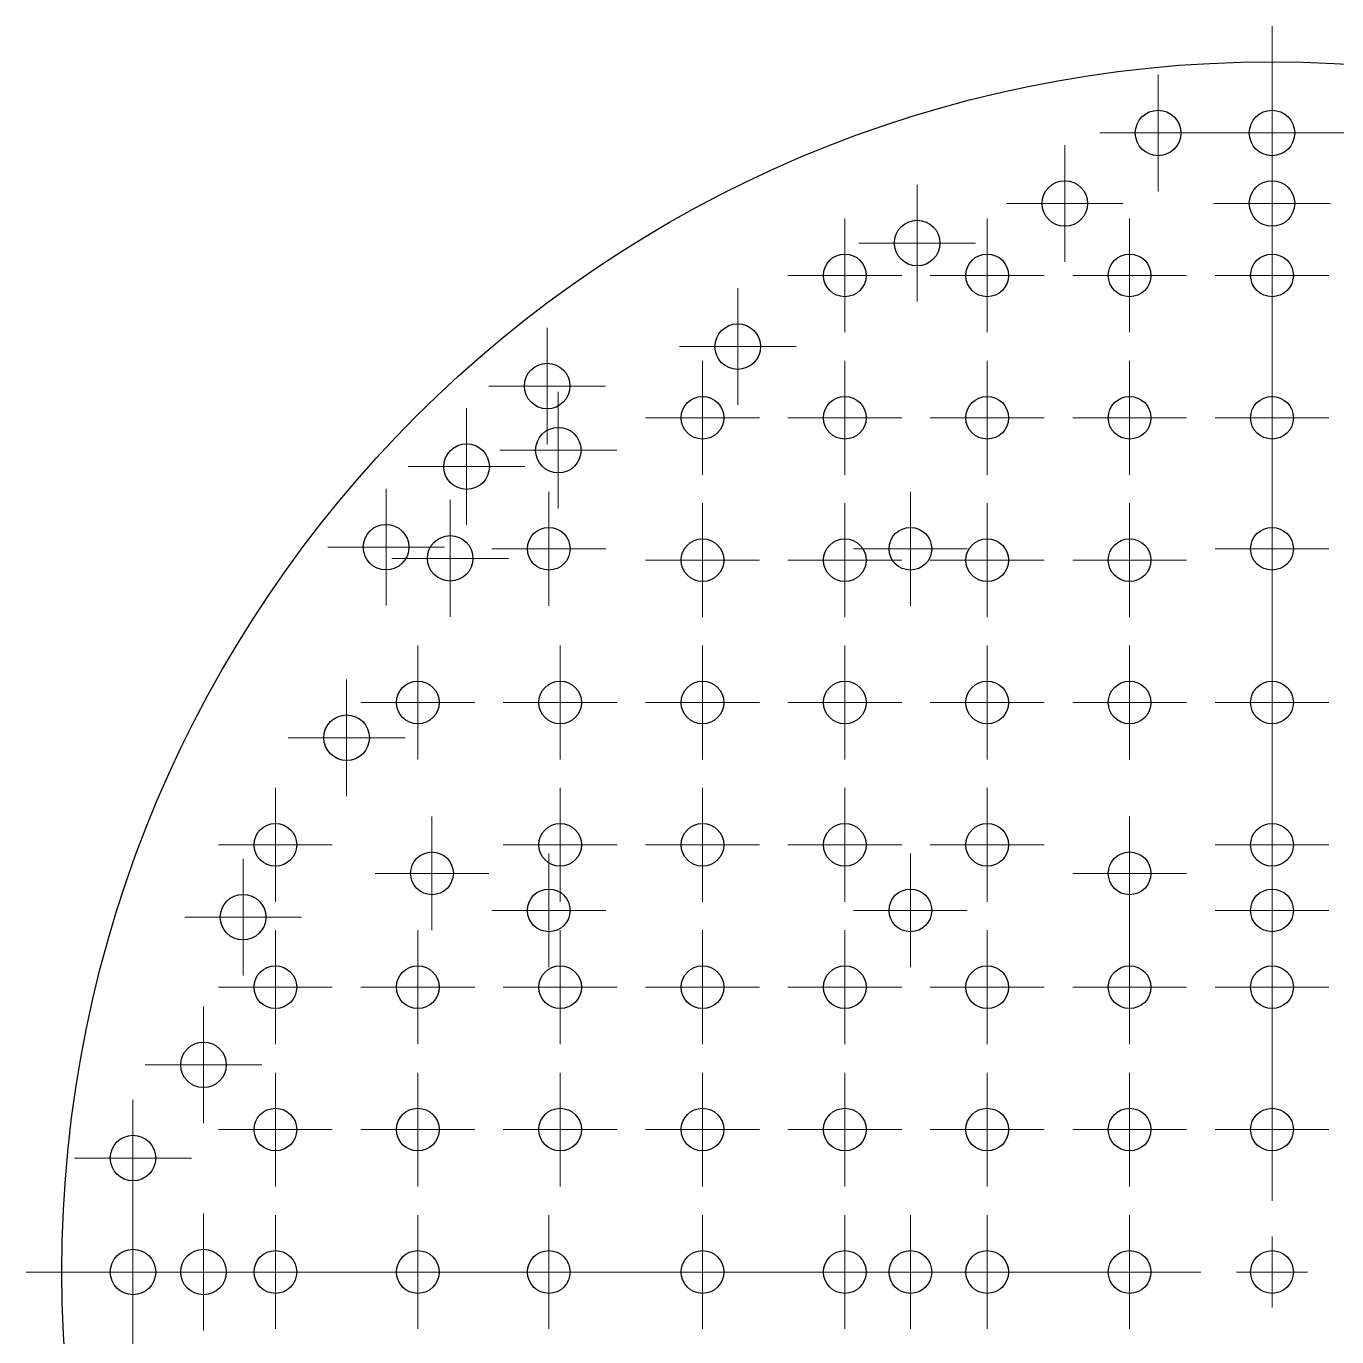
# Model space of a CAD drawing. Header units: millimetres. Extents: x 430 to 605, y 425 to 600.
# Drawn here: x 430.2 to 522.3, y 508.1 to 600.1 of the extents above; entities that cross this region are included whole.
import ezdxf

# ---------------------------------------------------------------- set-up
doc = ezdxf.new("R2010")
doc.units = ezdxf.units.MM

# ---------------------------------------------------------------- blocks, each defined once
blk = doc.blocks.new('SW_CENTERMARKSYMBOL_0')
at = {"color": 0, "linetype": 'Continuous', "lineweight": 18}
for p, q in [((0, 5), (0, 87.5)), ((0, 0), (0, 2.5)), ((-5, 0), (-87.5, 0)), ((0, 0), (-2.5, 0)), ((0, 0), (0, -2.5)), ((0, 0), (2.5, 0))]:
    blk.add_line(p, q, dxfattribs=at)
blk = doc.blocks.new('SW_CENTERMARKSYMBOL_1')
at = {"color": 0, "linetype": 'Continuous', "lineweight": 18}
for p, q in [((0, 2.5), (0, 4)), ((0, 0), (0, 2.5)), ((-2.5, 0), (-4, 0)), ((0, 0), (-2.5, 0)), ((0, 0), (0, -2.5)), ((0, 0), (2.5, 0)), ((2.5, 0), (4, 0)), ((0, -2.5), (0, -4))]:
    blk.add_line(p, q, dxfattribs=at)
blk = doc.blocks.new('SW_CENTERMARKSYMBOL_2')
at = {"color": 0, "linetype": 'Continuous', "lineweight": 18}
for p, q in [((0, 2.5), (0, 4)), ((0, 0), (0, 2.5)), ((-2.5, 0), (-4, 0)), ((0, 0), (-2.5, 0)), ((0, 0), (0, -2.5)), ((0, 0), (2.5, 0)), ((2.5, 0), (4, 0)), ((0, -2.5), (0, -4))]:
    blk.add_line(p, q, dxfattribs=at)
blk = doc.blocks.new('SW_CENTERMARKSYMBOL_7')
at = {"color": 0, "linetype": 'Continuous', "lineweight": 18}
for p, q in [((0, 2.5), (0, 4.1)), ((0, 0), (0, 2.5)), ((-2.5, 0), (-4.1, 0)), ((0, 0), (-2.5, 0)), ((0, 0), (0, -2.5)), ((0, 0), (2.5, 0)), ((2.5, 0), (4.1, 0)), ((0, -2.5), (0, -4.1))]:
    blk.add_line(p, q, dxfattribs=at)
blk = doc.blocks.new('SW_CENTERMARKSYMBOL_8')
at = {"color": 0, "linetype": 'Continuous', "lineweight": 18}
for p, q in [((0, 2.5), (0, 4.1)), ((0, 0), (0, 2.5)), ((-2.5, 0), (-4.1, 0)), ((0, 0), (-2.5, 0)), ((0, 0), (0, -2.5)), ((0, 0), (2.5, 0)), ((2.5, 0), (4.1, 0)), ((0, -2.5), (0, -4.1))]:
    blk.add_line(p, q, dxfattribs=at)
blk = doc.blocks.new('SW_CENTERMARKSYMBOL_9')
at = {"color": 0, "linetype": 'Continuous', "lineweight": 18}
for p, q in [((0, 2.5), (0, 4.1)), ((0, 0), (0, 2.5)), ((-2.5, 0), (-4.1, 0)), ((0, 0), (-2.5, 0)), ((0, 0), (0, -2.5)), ((0, 0), (2.5, 0)), ((2.5, 0), (4.1, 0)), ((0, -2.5), (0, -4.1))]:
    blk.add_line(p, q, dxfattribs=at)
blk = doc.blocks.new('SW_CENTERMARKSYMBOL_11')
at = {"color": 0, "linetype": 'Continuous', "lineweight": 18}
for p, q in [((0, 2.5), (0, 4.1)), ((0, 0), (0, 2.5)), ((-2.5, 0), (-4.1, 0)), ((0, 0), (-2.5, 0)), ((0, 0), (0, -2.5)), ((0, 0), (2.5, 0)), ((2.5, 0), (4.1, 0)), ((0, -2.5), (0, -4.1))]:
    blk.add_line(p, q, dxfattribs=at)
blk = doc.blocks.new('SW_CENTERMARKSYMBOL_15')
at = {"color": 0, "linetype": 'Continuous', "lineweight": 18}
for p, q in [((0, 2.5), (0, 4.1)), ((0, 0), (0, 2.5)), ((-2.5, 0), (-4.1, 0)), ((0, 0), (-2.5, 0)), ((0, 0), (0, -2.5)), ((0, 0), (2.5, 0)), ((2.5, 0), (4.1, 0)), ((0, -2.5), (0, -4.1))]:
    blk.add_line(p, q, dxfattribs=at)
blk = doc.blocks.new('SW_CENTERMARKSYMBOL_21')
at = {"color": 0, "linetype": 'Continuous', "lineweight": 18}
for p, q in [((0, 2.5), (0, 4.1)), ((0, 0), (0, 2.5)), ((-2.5, 0), (-4.1, 0)), ((0, 0), (-2.5, 0)), ((0, 0), (0, -2.5)), ((0, 0), (2.5, 0)), ((2.5, 0), (4.1, 0)), ((0, -2.5), (0, -4.1))]:
    blk.add_line(p, q, dxfattribs=at)
blk = doc.blocks.new('SW_CENTERMARKSYMBOL_25')
at = {"color": 0, "linetype": 'Continuous', "lineweight": 18}
for p, q in [((0, 2.5), (0, 4.1)), ((0, 0), (0, 2.5)), ((-2.5, 0), (-4.1, 0)), ((0, 0), (-2.5, 0)), ((0, 0), (0, -2.5)), ((0, 0), (2.5, 0)), ((2.5, 0), (4.1, 0)), ((0, -2.5), (0, -4.1))]:
    blk.add_line(p, q, dxfattribs=at)
blk = doc.blocks.new('SW_CENTERMARKSYMBOL_31')
at = {"color": 0, "linetype": 'Continuous', "lineweight": 18}
for p, q in [((0, 2.5), (0, 4.1)), ((0, 0), (0, 2.5)), ((-2.5, 0), (-4.1, 0)), ((0, 0), (-2.5, 0)), ((0, 0), (0, -2.5)), ((0, 0), (2.5, 0)), ((2.5, 0), (4.1, 0)), ((0, -2.5), (0, -4.1))]:
    blk.add_line(p, q, dxfattribs=at)
blk = doc.blocks.new('SW_CENTERMARKSYMBOL_36')
at = {"color": 0, "linetype": 'Continuous', "lineweight": 18}
for p, q in [((0, 2.5), (0, 4.1)), ((0, 0), (0, 2.5)), ((-2.5, 0), (-4.1, 0)), ((0, 0), (-2.5, 0)), ((0, 0), (0, -2.5)), ((0, 0), (2.5, 0)), ((2.5, 0), (4.1, 0)), ((0, -2.5), (0, -4.1))]:
    blk.add_line(p, q, dxfattribs=at)
blk = doc.blocks.new('SW_CENTERMARKSYMBOL_40')
at = {"color": 0, "linetype": 'Continuous', "lineweight": 18}
for p, q in [((0, 2.5), (0, 4.1)), ((0, 0), (0, 2.5)), ((-2.5, 0), (-4.1, 0)), ((0, 0), (-2.5, 0)), ((0, 0), (0, -2.5)), ((0, 0), (2.5, 0)), ((2.5, 0), (4.1, 0)), ((0, -2.5), (0, -4.1))]:
    blk.add_line(p, q, dxfattribs=at)
blk = doc.blocks.new('SW_CENTERMARKSYMBOL_42')
at = {"color": 0, "linetype": 'Continuous', "lineweight": 18}
for p, q in [((0, 2.5), (0, 4)), ((0, 0), (0, 2.5)), ((-2.5, 0), (-4, 0)), ((0, 0), (-2.5, 0)), ((0, 0), (0, -2.5)), ((0, 0), (2.5, 0)), ((2.5, 0), (4, 0)), ((0, -2.5), (0, -4))]:
    blk.add_line(p, q, dxfattribs=at)
blk = doc.blocks.new('SW_CENTERMARKSYMBOL_46')
at = {"color": 0, "linetype": 'Continuous', "lineweight": 18}
for p, q in [((0, 2.5), (0, 4)), ((0, 0), (0, 2.5)), ((-2.5, 0), (-4, 0)), ((0, 0), (-2.5, 0)), ((0, 0), (0, -2.5)), ((0, 0), (2.5, 0)), ((2.5, 0), (4, 0)), ((0, -2.5), (0, -4))]:
    blk.add_line(p, q, dxfattribs=at)
blk = doc.blocks.new('SW_CENTERMARKSYMBOL_55')
at = {"color": 0, "linetype": 'Continuous', "lineweight": 18}
for p, q in [((0, 2.5), (0, 4)), ((0, 0), (0, 2.5)), ((-2.5, 0), (-4, 0)), ((0, 0), (-2.5, 0)), ((0, 0), (0, -2.5)), ((0, 0), (2.5, 0)), ((2.5, 0), (4, 0)), ((0, -2.5), (0, -4))]:
    blk.add_line(p, q, dxfattribs=at)
blk = doc.blocks.new('SW_CENTERMARKSYMBOL_56')
at = {"color": 0, "linetype": 'Continuous', "lineweight": 18}
for p, q in [((0, 2.5), (0, 4)), ((0, 0), (0, 2.5)), ((-2.5, 0), (-4, 0)), ((0, 0), (-2.5, 0)), ((0, 0), (0, -2.5)), ((0, 0), (2.5, 0)), ((2.5, 0), (4, 0)), ((0, -2.5), (0, -4))]:
    blk.add_line(p, q, dxfattribs=at)
blk = doc.blocks.new('SW_CENTERMARKSYMBOL_57')
at = {"color": 0, "linetype": 'Continuous', "lineweight": 18}
for p, q in [((0, 2.5), (0, 4)), ((0, 0), (0, 2.5)), ((-2.5, 0), (-4, 0)), ((0, 0), (-2.5, 0)), ((0, 0), (0, -2.5)), ((0, 0), (2.5, 0)), ((2.5, 0), (4, 0)), ((0, -2.5), (0, -4))]:
    blk.add_line(p, q, dxfattribs=at)
blk = doc.blocks.new('SW_CENTERMARKSYMBOL_58')
at = {"color": 0, "linetype": 'Continuous', "lineweight": 18}
for p, q in [((0, 2.5), (0, 4)), ((0, 0), (0, 2.5)), ((-2.5, 0), (-4, 0)), ((0, 0), (-2.5, 0)), ((0, 0), (0, -2.5)), ((0, 0), (2.5, 0)), ((2.5, 0), (4, 0)), ((0, -2.5), (0, -4))]:
    blk.add_line(p, q, dxfattribs=at)
blk = doc.blocks.new('SW_CENTERMARKSYMBOL_59')
at = {"color": 0, "linetype": 'Continuous', "lineweight": 18}
for p, q in [((0, 2.5), (0, 4)), ((0, 0), (0, 2.5)), ((-2.5, 0), (-4, 0)), ((0, 0), (-2.5, 0)), ((0, 0), (0, -2.5)), ((0, 0), (2.5, 0)), ((2.5, 0), (4, 0)), ((0, -2.5), (0, -4))]:
    blk.add_line(p, q, dxfattribs=at)
blk = doc.blocks.new('SW_CENTERMARKSYMBOL_60')
at = {"color": 0, "linetype": 'Continuous', "lineweight": 18}
for p, q in [((0, 2.5), (0, 4)), ((0, 0), (0, 2.5)), ((-2.5, 0), (-4, 0)), ((0, 0), (-2.5, 0)), ((0, 0), (0, -2.5)), ((0, 0), (2.5, 0)), ((2.5, 0), (4, 0)), ((0, -2.5), (0, -4))]:
    blk.add_line(p, q, dxfattribs=at)
blk = doc.blocks.new('SW_CENTERMARKSYMBOL_68')
at = {"color": 0, "linetype": 'Continuous', "lineweight": 18}
for p, q in [((0, 2.5), (0, 4)), ((0, 0), (0, 2.5)), ((-2.5, 0), (-4, 0)), ((0, 0), (-2.5, 0)), ((0, 0), (0, -2.5)), ((0, 0), (2.5, 0)), ((2.5, 0), (4, 0)), ((0, -2.5), (0, -4))]:
    blk.add_line(p, q, dxfattribs=at)
blk = doc.blocks.new('SW_CENTERMARKSYMBOL_69')
at = {"color": 0, "linetype": 'Continuous', "lineweight": 18}
for p, q in [((0, 2.5), (0, 4)), ((0, 0), (0, 2.5)), ((-2.5, 0), (-4, 0)), ((0, 0), (-2.5, 0)), ((0, 0), (0, -2.5)), ((0, 0), (2.5, 0)), ((2.5, 0), (4, 0)), ((0, -2.5), (0, -4))]:
    blk.add_line(p, q, dxfattribs=at)
blk = doc.blocks.new('SW_CENTERMARKSYMBOL_70')
at = {"color": 0, "linetype": 'Continuous', "lineweight": 18}
for p, q in [((0, 2.5), (0, 4)), ((0, 0), (0, 2.5)), ((-2.5, 0), (-4, 0)), ((0, 0), (-2.5, 0)), ((0, 0), (0, -2.5)), ((0, 0), (2.5, 0)), ((2.5, 0), (4, 0)), ((0, -2.5), (0, -4))]:
    blk.add_line(p, q, dxfattribs=at)
blk = doc.blocks.new('SW_CENTERMARKSYMBOL_71')
at = {"color": 0, "linetype": 'Continuous', "lineweight": 18}
for p, q in [((0, 2.5), (0, 4)), ((0, 0), (0, 2.5)), ((-2.5, 0), (-4, 0)), ((0, 0), (-2.5, 0)), ((0, 0), (0, -2.5)), ((0, 0), (2.5, 0)), ((2.5, 0), (4, 0)), ((0, -2.5), (0, -4))]:
    blk.add_line(p, q, dxfattribs=at)
blk = doc.blocks.new('SW_CENTERMARKSYMBOL_72')
at = {"color": 0, "linetype": 'Continuous', "lineweight": 18}
for p, q in [((0, 2.5), (0, 4)), ((0, 0), (0, 2.5)), ((-2.5, 0), (-4, 0)), ((0, 0), (-2.5, 0)), ((0, 0), (0, -2.5)), ((0, 0), (2.5, 0)), ((2.5, 0), (4, 0)), ((0, -2.5), (0, -4))]:
    blk.add_line(p, q, dxfattribs=at)
blk = doc.blocks.new('SW_CENTERMARKSYMBOL_73')
at = {"color": 0, "linetype": 'Continuous', "lineweight": 18}
for p, q in [((0, 2.5), (0, 4)), ((0, 0), (0, 2.5)), ((-2.5, 0), (-4, 0)), ((0, 0), (-2.5, 0)), ((0, 0), (0, -2.5)), ((0, 0), (2.5, 0)), ((2.5, 0), (4, 0)), ((0, -2.5), (0, -4))]:
    blk.add_line(p, q, dxfattribs=at)
blk = doc.blocks.new('SW_CENTERMARKSYMBOL_74')
at = {"color": 0, "linetype": 'Continuous', "lineweight": 18}
for p, q in [((0, 2.5), (0, 4)), ((0, 0), (0, 2.5)), ((-2.5, 0), (-4, 0)), ((0, 0), (-2.5, 0)), ((0, 0), (0, -2.5)), ((0, 0), (2.5, 0)), ((2.5, 0), (4, 0)), ((0, -2.5), (0, -4))]:
    blk.add_line(p, q, dxfattribs=at)
blk = doc.blocks.new('SW_CENTERMARKSYMBOL_75')
at = {"color": 0, "linetype": 'Continuous', "lineweight": 18}
for p, q in [((0, 2.5), (0, 4)), ((0, 0), (0, 2.5)), ((-2.5, 0), (-4, 0)), ((0, 0), (-2.5, 0)), ((0, 0), (0, -2.5)), ((0, 0), (2.5, 0)), ((2.5, 0), (4, 0)), ((0, -2.5), (0, -4))]:
    blk.add_line(p, q, dxfattribs=at)
blk = doc.blocks.new('SW_CENTERMARKSYMBOL_76')
at = {"color": 0, "linetype": 'Continuous', "lineweight": 18}
for p, q in [((0, 2.5), (0, 4)), ((0, 0), (0, 2.5)), ((-2.5, 0), (-4, 0)), ((0, 0), (-2.5, 0)), ((0, 0), (0, -2.5)), ((0, 0), (2.5, 0)), ((2.5, 0), (4, 0)), ((0, -2.5), (0, -4))]:
    blk.add_line(p, q, dxfattribs=at)
blk = doc.blocks.new('SW_CENTERMARKSYMBOL_77')
at = {"color": 0, "linetype": 'Continuous', "lineweight": 18}
for p, q in [((0, 2.5), (0, 4)), ((0, 0), (0, 2.5)), ((-2.5, 0), (-4, 0)), ((0, 0), (-2.5, 0)), ((0, 0), (0, -2.5)), ((0, 0), (2.5, 0)), ((2.5, 0), (4, 0)), ((0, -2.5), (0, -4))]:
    blk.add_line(p, q, dxfattribs=at)
blk = doc.blocks.new('SW_CENTERMARKSYMBOL_78')
at = {"color": 0, "linetype": 'Continuous', "lineweight": 18}
for p, q in [((0, 2.5), (0, 4)), ((0, 0), (0, 2.5)), ((-2.5, 0), (-4, 0)), ((0, 0), (-2.5, 0)), ((0, 0), (0, -2.5)), ((0, 0), (2.5, 0)), ((2.5, 0), (4, 0)), ((0, -2.5), (0, -4))]:
    blk.add_line(p, q, dxfattribs=at)
blk = doc.blocks.new('SW_CENTERMARKSYMBOL_79')
at = {"color": 0, "linetype": 'Continuous', "lineweight": 18}
for p, q in [((0, 2.5), (0, 4)), ((0, 0), (0, 2.5)), ((-2.5, 0), (-4, 0)), ((0, 0), (-2.5, 0)), ((0, 0), (0, -2.5)), ((0, 0), (2.5, 0)), ((2.5, 0), (4, 0)), ((0, -2.5), (0, -4))]:
    blk.add_line(p, q, dxfattribs=at)
blk = doc.blocks.new('SW_CENTERMARKSYMBOL_80')
at = {"color": 0, "linetype": 'Continuous', "lineweight": 18}
for p, q in [((0, 2.5), (0, 4)), ((0, 0), (0, 2.5)), ((-2.5, 0), (-4, 0)), ((0, 0), (-2.5, 0)), ((0, 0), (0, -2.5)), ((0, 0), (2.5, 0)), ((2.5, 0), (4, 0)), ((0, -2.5), (0, -4))]:
    blk.add_line(p, q, dxfattribs=at)
blk = doc.blocks.new('SW_CENTERMARKSYMBOL_81')
at = {"color": 0, "linetype": 'Continuous', "lineweight": 18}
for p, q in [((0, 2.5), (0, 4)), ((0, 0), (0, 2.5)), ((-2.5, 0), (-4, 0)), ((0, 0), (-2.5, 0)), ((0, 0), (0, -2.5)), ((0, 0), (2.5, 0)), ((2.5, 0), (4, 0)), ((0, -2.5), (0, -4))]:
    blk.add_line(p, q, dxfattribs=at)
blk = doc.blocks.new('SW_CENTERMARKSYMBOL_82')
at = {"color": 0, "linetype": 'Continuous', "lineweight": 18}
for p, q in [((0, 2.5), (0, 4)), ((0, 0), (0, 2.5)), ((-2.5, 0), (-4, 0)), ((0, 0), (-2.5, 0)), ((0, 0), (0, -2.5)), ((0, 0), (2.5, 0)), ((2.5, 0), (4, 0)), ((0, -2.5), (0, -4))]:
    blk.add_line(p, q, dxfattribs=at)
blk = doc.blocks.new('SW_CENTERMARKSYMBOL_83')
at = {"color": 0, "linetype": 'Continuous', "lineweight": 18}
for p, q in [((0, 2.5), (0, 4)), ((0, 0), (0, 2.5)), ((-2.5, 0), (-4, 0)), ((0, 0), (-2.5, 0)), ((0, 0), (0, -2.5)), ((0, 0), (2.5, 0)), ((2.5, 0), (4, 0)), ((0, -2.5), (0, -4))]:
    blk.add_line(p, q, dxfattribs=at)
blk = doc.blocks.new('SW_CENTERMARKSYMBOL_84')
at = {"color": 0, "linetype": 'Continuous', "lineweight": 18}
for p, q in [((0, 2.5), (0, 4)), ((0, 0), (0, 2.5)), ((-2.5, 0), (-4, 0)), ((0, 0), (-2.5, 0)), ((0, 0), (0, -2.5)), ((0, 0), (2.5, 0)), ((2.5, 0), (4, 0)), ((0, -2.5), (0, -4))]:
    blk.add_line(p, q, dxfattribs=at)
blk = doc.blocks.new('SW_CENTERMARKSYMBOL_85')
at = {"color": 0, "linetype": 'Continuous', "lineweight": 18}
for p, q in [((0, 2.5), (0, 4)), ((0, 0), (0, 2.5)), ((-2.5, 0), (-4, 0)), ((0, 0), (-2.5, 0)), ((0, 0), (0, -2.5)), ((0, 0), (2.5, 0)), ((2.5, 0), (4, 0)), ((0, -2.5), (0, -4))]:
    blk.add_line(p, q, dxfattribs=at)
blk = doc.blocks.new('SW_CENTERMARKSYMBOL_86')
at = {"color": 0, "linetype": 'Continuous', "lineweight": 18}
for p, q in [((0, 2.5), (0, 4)), ((0, 0), (0, 2.5)), ((-2.5, 0), (-4, 0)), ((0, 0), (-2.5, 0)), ((0, 0), (0, -2.5)), ((0, 0), (2.5, 0)), ((2.5, 0), (4, 0)), ((0, -2.5), (0, -4))]:
    blk.add_line(p, q, dxfattribs=at)
blk = doc.blocks.new('SW_CENTERMARKSYMBOL_87')
at = {"color": 0, "linetype": 'Continuous', "lineweight": 18}
for p, q in [((0, 2.5), (0, 4)), ((0, 0), (0, 2.5)), ((-2.5, 0), (-4, 0)), ((0, 0), (-2.5, 0)), ((0, 0), (0, -2.5)), ((0, 0), (2.5, 0)), ((2.5, 0), (4, 0)), ((0, -2.5), (0, -4))]:
    blk.add_line(p, q, dxfattribs=at)
blk = doc.blocks.new('SW_CENTERMARKSYMBOL_88')
at = {"color": 0, "linetype": 'Continuous', "lineweight": 18}
for p, q in [((0, 2.5), (0, 4)), ((0, 0), (0, 2.5)), ((-2.5, 0), (-4, 0)), ((0, 0), (-2.5, 0)), ((0, 0), (0, -2.5)), ((0, 0), (2.5, 0)), ((2.5, 0), (4, 0)), ((0, -2.5), (0, -4))]:
    blk.add_line(p, q, dxfattribs=at)
blk = doc.blocks.new('SW_CENTERMARKSYMBOL_89')
at = {"color": 0, "linetype": 'Continuous', "lineweight": 18}
for p, q in [((0, 2.5), (0, 4)), ((0, 0), (0, 2.5)), ((-2.5, 0), (-4, 0)), ((0, 0), (-2.5, 0)), ((0, 0), (0, -2.5)), ((0, 0), (2.5, 0)), ((2.5, 0), (4, 0)), ((0, -2.5), (0, -4))]:
    blk.add_line(p, q, dxfattribs=at)
blk = doc.blocks.new('SW_CENTERMARKSYMBOL_90')
at = {"color": 0, "linetype": 'Continuous', "lineweight": 18}
for p, q in [((0, 2.5), (0, 4)), ((0, 0), (0, 2.5)), ((-2.5, 0), (-4, 0)), ((0, 0), (-2.5, 0)), ((0, 0), (0, -2.5)), ((0, 0), (2.5, 0)), ((2.5, 0), (4, 0)), ((0, -2.5), (0, -4))]:
    blk.add_line(p, q, dxfattribs=at)
blk = doc.blocks.new('SW_CENTERMARKSYMBOL_91')
at = {"color": 0, "linetype": 'Continuous', "lineweight": 18}
for p, q in [((0, 2.5), (0, 4)), ((0, 0), (0, 2.5)), ((-2.5, 0), (-4, 0)), ((0, 0), (-2.5, 0)), ((0, 0), (0, -2.5)), ((0, 0), (2.5, 0)), ((2.5, 0), (4, 0)), ((0, -2.5), (0, -4))]:
    blk.add_line(p, q, dxfattribs=at)
blk = doc.blocks.new('SW_CENTERMARKSYMBOL_92')
at = {"color": 0, "linetype": 'Continuous', "lineweight": 18}
for p, q in [((0, 2.5), (0, 4)), ((0, 0), (0, 2.5)), ((-2.5, 0), (-4, 0)), ((0, 0), (-2.5, 0)), ((0, 0), (0, -2.5)), ((0, 0), (2.5, 0)), ((2.5, 0), (4, 0)), ((0, -2.5), (0, -4))]:
    blk.add_line(p, q, dxfattribs=at)
blk = doc.blocks.new('SW_CENTERMARKSYMBOL_93')
at = {"color": 0, "linetype": 'Continuous', "lineweight": 18}
for p, q in [((0, 2.5), (0, 4)), ((0, 0), (0, 2.5)), ((-2.5, 0), (-4, 0)), ((0, 0), (-2.5, 0)), ((0, 0), (0, -2.5)), ((0, 0), (2.5, 0)), ((2.5, 0), (4, 0)), ((0, -2.5), (0, -4))]:
    blk.add_line(p, q, dxfattribs=at)
blk = doc.blocks.new('SW_CENTERMARKSYMBOL_94')
at = {"color": 0, "linetype": 'Continuous', "lineweight": 18}
for p, q in [((0, 2.5), (0, 4)), ((0, 0), (0, 2.5)), ((-2.5, 0), (-4, 0)), ((0, 0), (-2.5, 0)), ((0, 0), (0, -2.5)), ((0, 0), (2.5, 0)), ((2.5, 0), (4, 0)), ((0, -2.5), (0, -4))]:
    blk.add_line(p, q, dxfattribs=at)
blk = doc.blocks.new('SW_CENTERMARKSYMBOL_95')
at = {"color": 0, "linetype": 'Continuous', "lineweight": 18}
for p, q in [((0, 2.5), (0, 4)), ((0, 0), (0, 2.5)), ((-2.5, 0), (-4, 0)), ((0, 0), (-2.5, 0)), ((0, 0), (0, -2.5)), ((0, 0), (2.5, 0)), ((2.5, 0), (4, 0)), ((0, -2.5), (0, -4))]:
    blk.add_line(p, q, dxfattribs=at)
blk = doc.blocks.new('SW_CENTERMARKSYMBOL_96')
at = {"color": 0, "linetype": 'Continuous', "lineweight": 18}
for p, q in [((0, 2.5), (0, 4)), ((0, 0), (0, 2.5)), ((-2.5, 0), (-4, 0)), ((0, 0), (-2.5, 0)), ((0, 0), (0, -2.5)), ((0, 0), (2.5, 0)), ((2.5, 0), (4, 0)), ((0, -2.5), (0, -4))]:
    blk.add_line(p, q, dxfattribs=at)
blk = doc.blocks.new('SW_CENTERMARKSYMBOL_97')
at = {"color": 0, "linetype": 'Continuous', "lineweight": 18}
for p, q in [((0, 2.5), (0, 4)), ((0, 0), (0, 2.5)), ((-2.5, 0), (-4, 0)), ((0, 0), (-2.5, 0)), ((0, 0), (0, -2.5)), ((0, 0), (2.5, 0)), ((2.5, 0), (4, 0)), ((0, -2.5), (0, -4))]:
    blk.add_line(p, q, dxfattribs=at)
blk = doc.blocks.new('SW_CENTERMARKSYMBOL_98')
at = {"color": 0, "linetype": 'Continuous', "lineweight": 18}
for p, q in [((0, 2.5), (0, 4)), ((0, 0), (0, 2.5)), ((-2.5, 0), (-4, 0)), ((0, 0), (-2.5, 0)), ((0, 0), (0, -2.5)), ((0, 0), (2.5, 0)), ((2.5, 0), (4, 0)), ((0, -2.5), (0, -4))]:
    blk.add_line(p, q, dxfattribs=at)
blk = doc.blocks.new('SW_CENTERMARKSYMBOL_99')
at = {"color": 0, "linetype": 'Continuous', "lineweight": 18}
for p, q in [((0, 2.5), (0, 4)), ((0, 0), (0, 2.5)), ((-2.5, 0), (-4, 0)), ((0, 0), (-2.5, 0)), ((0, 0), (0, -2.5)), ((0, 0), (2.5, 0)), ((2.5, 0), (4, 0)), ((0, -2.5), (0, -4))]:
    blk.add_line(p, q, dxfattribs=at)
blk = doc.blocks.new('SW_CENTERMARKSYMBOL_100')
at = {"color": 0, "linetype": 'Continuous', "lineweight": 18}
for p, q in [((0, 2.5), (0, 4)), ((0, 0), (0, 2.5)), ((-2.5, 0), (-4, 0)), ((0, 0), (-2.5, 0)), ((0, 0), (0, -2.5)), ((0, 0), (2.5, 0)), ((2.5, 0), (4, 0)), ((0, -2.5), (0, -4))]:
    blk.add_line(p, q, dxfattribs=at)
blk = doc.blocks.new('SW_CENTERMARKSYMBOL_101')
at = {"color": 0, "linetype": 'Continuous', "lineweight": 18}
for p, q in [((0, 2.5), (0, 4)), ((0, 0), (0, 2.5)), ((-2.5, 0), (-4, 0)), ((0, 0), (-2.5, 0)), ((0, 0), (0, -2.5)), ((0, 0), (2.5, 0)), ((2.5, 0), (4, 0)), ((0, -2.5), (0, -4))]:
    blk.add_line(p, q, dxfattribs=at)
blk = doc.blocks.new('SW_CENTERMARKSYMBOL_102')
at = {"color": 0, "linetype": 'Continuous', "lineweight": 18}
for p, q in [((0, 2.5), (0, 4)), ((0, 0), (0, 2.5)), ((-2.5, 0), (-4, 0)), ((0, 0), (-2.5, 0)), ((0, 0), (0, -2.5)), ((0, 0), (2.5, 0)), ((2.5, 0), (4, 0)), ((0, -2.5), (0, -4))]:
    blk.add_line(p, q, dxfattribs=at)
blk = doc.blocks.new('SW_CENTERMARKSYMBOL_103')
at = {"color": 0, "linetype": 'Continuous', "lineweight": 18}
for p, q in [((0, 2.5), (0, 4)), ((0, 0), (0, 2.5)), ((-2.5, 0), (-4, 0)), ((0, 0), (-2.5, 0)), ((0, 0), (0, -2.5)), ((0, 0), (2.5, 0)), ((2.5, 0), (4, 0)), ((0, -2.5), (0, -4))]:
    blk.add_line(p, q, dxfattribs=at)
blk = doc.blocks.new('SW_CENTERMARKSYMBOL_104')
at = {"color": 0, "linetype": 'Continuous', "lineweight": 18}
for p, q in [((0, 2.5), (0, 4)), ((0, 0), (0, 2.5)), ((-2.5, 0), (-4, 0)), ((0, 0), (-2.5, 0)), ((0, 0), (0, -2.5)), ((0, 0), (2.5, 0)), ((2.5, 0), (4, 0)), ((0, -2.5), (0, -4))]:
    blk.add_line(p, q, dxfattribs=at)
blk = doc.blocks.new('SW_CENTERMARKSYMBOL_105')
at = {"color": 0, "linetype": 'Continuous', "lineweight": 18}
for p, q in [((0, 2.5), (0, 4)), ((0, 0), (0, 2.5)), ((-2.5, 0), (-4, 0)), ((0, 0), (-2.5, 0)), ((0, 0), (0, -2.5)), ((0, 0), (2.5, 0)), ((2.5, 0), (4, 0)), ((0, -2.5), (0, -4))]:
    blk.add_line(p, q, dxfattribs=at)
blk = doc.blocks.new('SW_CENTERMARKSYMBOL_106')
at = {"color": 0, "linetype": 'Continuous', "lineweight": 18}
for p, q in [((0, 2.5), (0, 4)), ((0, 0), (0, 2.5)), ((-2.5, 0), (-4, 0)), ((0, 0), (-2.5, 0)), ((0, 0), (0, -2.5)), ((0, 0), (2.5, 0)), ((2.5, 0), (4, 0)), ((0, -2.5), (0, -4))]:
    blk.add_line(p, q, dxfattribs=at)
blk = doc.blocks.new('SW_CENTERMARKSYMBOL_107')
at = {"color": 0, "linetype": 'Continuous', "lineweight": 18}
for p, q in [((0, 2.5), (0, 4)), ((0, 0), (0, 2.5)), ((-2.5, 0), (-4, 0)), ((0, 0), (-2.5, 0)), ((0, 0), (0, -2.5)), ((0, 0), (2.5, 0)), ((2.5, 0), (4, 0)), ((0, -2.5), (0, -4))]:
    blk.add_line(p, q, dxfattribs=at)
blk = doc.blocks.new('SW_CENTERMARKSYMBOL_108')
at = {"color": 0, "linetype": 'Continuous', "lineweight": 18}
for p, q in [((0, 2.5), (0, 4)), ((0, 0), (0, 2.5)), ((-2.5, 0), (-4, 0)), ((0, 0), (-2.5, 0)), ((0, 0), (0, -2.5)), ((0, 0), (2.5, 0)), ((2.5, 0), (4, 0)), ((0, -2.5), (0, -4))]:
    blk.add_line(p, q, dxfattribs=at)
blk = doc.blocks.new('SW_CENTERMARKSYMBOL_109')
at = {"color": 0, "linetype": 'Continuous', "lineweight": 18}
for p, q in [((0, 2.5), (0, 4)), ((0, 0), (0, 2.5)), ((-2.5, 0), (-4, 0)), ((0, 0), (-2.5, 0)), ((0, 0), (0, -2.5)), ((0, 0), (2.5, 0)), ((2.5, 0), (4, 0)), ((0, -2.5), (0, -4))]:
    blk.add_line(p, q, dxfattribs=at)
blk = doc.blocks.new('SW_CENTERMARKSYMBOL_110')
at = {"color": 0, "linetype": 'Continuous', "lineweight": 18}
for p, q in [((0, 2.5), (0, 4)), ((0, 0), (0, 2.5)), ((-2.5, 0), (-4, 0)), ((0, 0), (-2.5, 0)), ((0, 0), (0, -2.5)), ((0, 0), (2.5, 0)), ((2.5, 0), (4, 0)), ((0, -2.5), (0, -4))]:
    blk.add_line(p, q, dxfattribs=at)
blk = doc.blocks.new('SW_CENTERMARKSYMBOL_111')
at = {"color": 0, "linetype": 'Continuous', "lineweight": 18}
for p, q in [((0, 2.5), (0, 4)), ((0, 0), (0, 2.5)), ((-2.5, 0), (-4, 0)), ((0, 0), (-2.5, 0)), ((0, 0), (0, -2.5)), ((0, 0), (2.5, 0)), ((2.5, 0), (4, 0)), ((0, -2.5), (0, -4))]:
    blk.add_line(p, q, dxfattribs=at)
blk = doc.blocks.new('SW_CENTERMARKSYMBOL_112')
at = {"color": 0, "linetype": 'Continuous', "lineweight": 18}
for p, q in [((0, 2.5), (0, 4)), ((0, 0), (0, 2.5)), ((-2.5, 0), (-4, 0)), ((0, 0), (-2.5, 0)), ((0, 0), (0, -2.5)), ((0, 0), (2.5, 0)), ((2.5, 0), (4, 0)), ((0, -2.5), (0, -4))]:
    blk.add_line(p, q, dxfattribs=at)
blk = doc.blocks.new('SW_CENTERMARKSYMBOL_113')
at = {"color": 0, "linetype": 'Continuous', "lineweight": 18}
for p, q in [((0, 2.5), (0, 4)), ((0, 0), (0, 2.5)), ((-2.5, 0), (-4, 0)), ((0, 0), (-2.5, 0)), ((0, 0), (0, -2.5)), ((0, 0), (2.5, 0)), ((2.5, 0), (4, 0)), ((0, -2.5), (0, -4))]:
    blk.add_line(p, q, dxfattribs=at)
blk = doc.blocks.new('SW_CENTERMARKSYMBOL_114')
at = {"color": 0, "linetype": 'Continuous', "lineweight": 18}
for p, q in [((0, 2.5), (0, 4)), ((0, 0), (0, 2.5)), ((-2.5, 0), (-4, 0)), ((0, 0), (-2.5, 0)), ((0, 0), (0, -2.5)), ((0, 0), (2.5, 0)), ((2.5, 0), (4, 0)), ((0, -2.5), (0, -4))]:
    blk.add_line(p, q, dxfattribs=at)
blk = doc.blocks.new('SW_CENTERMARKSYMBOL_115')
at = {"color": 0, "linetype": 'Continuous', "lineweight": 18}
for p, q in [((0, 2.5), (0, 4)), ((0, 0), (0, 2.5)), ((-2.5, 0), (-4, 0)), ((0, 0), (-2.5, 0)), ((0, 0), (0, -2.5)), ((0, 0), (2.5, 0)), ((2.5, 0), (4, 0)), ((0, -2.5), (0, -4))]:
    blk.add_line(p, q, dxfattribs=at)
blk = doc.blocks.new('SW_CENTERMARKSYMBOL_249')
at = {"color": 0, "linetype": 'Continuous', "lineweight": 18}
for p, q in [((0, 2.5), (0, 4.1)), ((0, 0), (0, 2.5)), ((-2.5, 0), (-4.1, 0)), ((0, 0), (-2.5, 0)), ((0, 0), (0, -2.5)), ((0, 0), (2.5, 0)), ((2.5, 0), (4.1, 0)), ((0, -2.5), (0, -4.1))]:
    blk.add_line(p, q, dxfattribs=at)
blk = doc.blocks.new('SW_CENTERMARKSYMBOL_250')
at = {"color": 0, "linetype": 'Continuous', "lineweight": 18}
for p, q in [((0, 2.5), (0, 4.1)), ((0, 0), (0, 2.5)), ((-2.5, 0), (-4.1, 0)), ((0, 0), (-2.5, 0)), ((0, 0), (0, -2.5)), ((0, 0), (2.5, 0)), ((2.5, 0), (4.1, 0)), ((0, -2.5), (0, -4.1))]:
    blk.add_line(p, q, dxfattribs=at)
blk = doc.blocks.new('SW_CENTERMARKSYMBOL_251')
at = {"color": 0, "linetype": 'Continuous', "lineweight": 18}
for p, q in [((0, 2.5), (0, 4.1)), ((0, 0), (0, 2.5)), ((-2.5, 0), (-4.1, 0)), ((0, 0), (-2.5, 0)), ((0, 0), (0, -2.5)), ((0, 0), (2.5, 0)), ((2.5, 0), (4.1, 0)), ((0, -2.5), (0, -4.1))]:
    blk.add_line(p, q, dxfattribs=at)
blk = doc.blocks.new('SW_CENTERMARKSYMBOL_252')
at = {"color": 0, "linetype": 'Continuous', "lineweight": 18}
for p, q in [((0, 2.5), (0, 4.1)), ((0, 0), (0, 2.5)), ((-2.5, 0), (-4.1, 0)), ((0, 0), (-2.5, 0)), ((0, 0), (0, -2.5)), ((0, 0), (2.5, 0)), ((2.5, 0), (4.1, 0)), ((0, -2.5), (0, -4.1))]:
    blk.add_line(p, q, dxfattribs=at)
blk = doc.blocks.new('SW_CENTERMARKSYMBOL_253')
at = {"color": 0, "linetype": 'Continuous', "lineweight": 18}
for p, q in [((0, 2.5), (0, 4.1)), ((0, 0), (0, 2.5)), ((-2.5, 0), (-4.1, 0)), ((0, 0), (-2.5, 0)), ((0, 0), (0, -2.5)), ((0, 0), (2.5, 0)), ((2.5, 0), (4.1, 0)), ((0, -2.5), (0, -4.1))]:
    blk.add_line(p, q, dxfattribs=at)
blk = doc.blocks.new('SW_CENTERMARKSYMBOL_254')
at = {"color": 0, "linetype": 'Continuous', "lineweight": 18}
for p, q in [((0, 2.5), (0, 4.1)), ((0, 0), (0, 2.5)), ((-2.5, 0), (-4.1, 0)), ((0, 0), (-2.5, 0)), ((0, 0), (0, -2.5)), ((0, 0), (2.5, 0)), ((2.5, 0), (4.1, 0)), ((0, -2.5), (0, -4.1))]:
    blk.add_line(p, q, dxfattribs=at)
blk = doc.blocks.new('SW_CENTERMARKSYMBOL_255')
at = {"color": 0, "linetype": 'Continuous', "lineweight": 18}
for p, q in [((0, 2.5), (0, 4.1)), ((0, 0), (0, 2.5)), ((-2.5, 0), (-4.1, 0)), ((0, 0), (-2.5, 0)), ((0, 0), (0, -2.5)), ((0, 0), (2.5, 0)), ((2.5, 0), (4.1, 0)), ((0, -2.5), (0, -4.1))]:
    blk.add_line(p, q, dxfattribs=at)
blk = doc.blocks.new('SW_CENTERMARKSYMBOL_256')
at = {"color": 0, "linetype": 'Continuous', "lineweight": 18}
for p, q in [((0, 2.5), (0, 4.1)), ((0, 0), (0, 2.5)), ((-2.5, 0), (-4.1, 0)), ((0, 0), (-2.5, 0)), ((0, 0), (0, -2.5)), ((0, 0), (2.5, 0)), ((2.5, 0), (4.1, 0)), ((0, -2.5), (0, -4.1))]:
    blk.add_line(p, q, dxfattribs=at)
blk = doc.blocks.new('SW_CENTERMARKSYMBOL_257')
at = {"color": 0, "linetype": 'Continuous', "lineweight": 18}
for p, q in [((0, 2.5), (0, 4.1)), ((0, 0), (0, 2.5)), ((-2.5, 0), (-4.1, 0)), ((0, 0), (-2.5, 0)), ((0, 0), (0, -2.5)), ((0, 0), (2.5, 0)), ((2.5, 0), (4.1, 0)), ((0, -2.5), (0, -4.1))]:
    blk.add_line(p, q, dxfattribs=at)

msp = doc.modelspace()

# ---------------------------------------------------------------- linework, layer by layer
at = {"color": 7, "linetype": 'Continuous', "lineweight": 25}
for centre, radius in [((517.732, 512.622), 85), ((509.732, 592.622), 1.6), ((517.732, 592.622), 1.6), ((503.182, 587.672), 1.6), ((517.732, 587.672), 1.6), ((492.808, 584.892), 1.6), ((487.732, 582.622), 1.5), ((497.732, 582.622), 1.5), ((507.732, 582.622), 1.5), ((517.732, 582.622), 1.5), ((480.207, 577.617), 1.6), ((466.82, 574.847), 1.6), ((477.732, 572.622), 1.5), ((487.732, 572.622), 1.5), ((497.732, 572.622), 1.5), ((507.732, 572.622), 1.5), ((517.732, 572.622), 1.5), ((467.606, 570.342), 1.6), ((461.164, 569.19), 1.6), ((455.507, 563.533), 1.6), ((460.012, 562.747), 1.6), ((466.932, 563.422), 1.5), ((492.332, 563.422), 1.5), ((517.732, 563.422), 1.5), ((477.732, 562.622), 1.5), ((487.732, 562.622), 1.5), ((497.732, 562.622), 1.5), ((507.732, 562.622), 1.5), ((457.732, 552.622), 1.5), ((467.732, 552.622), 1.5), ((477.732, 552.622), 1.5), ((487.732, 552.622), 1.5), ((497.732, 552.622), 1.5), ((507.732, 552.622), 1.5), ((517.732, 552.622), 1.5), ((452.737, 550.147), 1.6), ((447.732, 542.622), 1.5), ((467.732, 542.622), 1.5), ((477.732, 542.622), 1.5), ((487.732, 542.622), 1.5), ((497.732, 542.622), 1.5), ((517.732, 542.622), 1.5), ((458.732, 540.622), 1.5), ((507.732, 540.622), 1.5), ((466.932, 538.022), 1.5), ((492.332, 538.022), 1.5), ((517.732, 538.022), 1.5), ((445.462, 537.546), 1.6), ((447.732, 532.622), 1.5), ((457.732, 532.622), 1.5), ((467.732, 532.622), 1.5), ((477.732, 532.622), 1.5), ((487.732, 532.622), 1.5), ((497.732, 532.622), 1.5), ((507.732, 532.622), 1.5), ((517.732, 532.622), 1.5), ((442.682, 527.172), 1.6), ((447.732, 522.622), 1.5), ((457.732, 522.622), 1.5), ((467.732, 522.622), 1.5), ((477.732, 522.622), 1.5), ((487.732, 522.622), 1.5), ((497.732, 522.622), 1.5), ((507.732, 522.622), 1.5), ((517.732, 522.622), 1.5), ((437.732, 520.622), 1.6), ((437.732, 512.622), 1.6), ((442.682, 512.622), 1.6), ((447.732, 512.622), 1.5), ((457.732, 512.622), 1.5), ((466.932, 512.622), 1.5), ((477.732, 512.622), 1.5), ((487.732, 512.622), 1.5), ((492.332, 512.622), 1.5), ((497.732, 512.622), 1.5), ((507.732, 512.622), 1.5), ((517.732, 512.622), 1.5)]:
    msp.add_circle(centre, radius, dxfattribs=at)

# ---------------------------------------------------------------- block references
at = {"color": 7, "linetype": 'Continuous', "lineweight": 18}
for name, p in [('SW_CENTERMARKSYMBOL_0', (517.732, 512.622)), ('SW_CENTERMARKSYMBOL_251', (509.732, 592.622)), ('SW_CENTERMARKSYMBOL_249', (517.732, 592.622)), ('SW_CENTERMARKSYMBOL_250', (525.732, 592.622)), ('SW_CENTERMARKSYMBOL_15', (503.182, 587.672)), ('SW_CENTERMARKSYMBOL_36', (517.732, 587.672)), ('SW_CENTERMARKSYMBOL_8', (492.808, 584.892)), ('SW_CENTERMARKSYMBOL_96', (487.732, 582.622)), ('SW_CENTERMARKSYMBOL_88', (497.732, 582.622)), ('SW_CENTERMARKSYMBOL_78', (507.732, 582.622)), ('SW_CENTERMARKSYMBOL_80', (517.732, 582.622)), ('SW_CENTERMARKSYMBOL_40', (480.207, 577.617)), ('SW_CENTERMARKSYMBOL_253', (466.82, 574.847)), ('SW_CENTERMARKSYMBOL_103', (477.732, 572.622)), ('SW_CENTERMARKSYMBOL_95', (487.732, 572.622)), ('SW_CENTERMARKSYMBOL_87', (497.732, 572.622)), ('SW_CENTERMARKSYMBOL_77', (507.732, 572.622)), ('SW_CENTERMARKSYMBOL_79', (517.732, 572.622)), ('SW_CENTERMARKSYMBOL_31', (467.606, 570.342)), ('SW_CENTERMARKSYMBOL_252', (461.164, 569.19)), ('SW_CENTERMARKSYMBOL_254', (455.507, 563.533)), ('SW_CENTERMARKSYMBOL_60', (466.932, 563.422)), ('SW_CENTERMARKSYMBOL_59', (492.332, 563.422)), ('SW_CENTERMARKSYMBOL_46', (517.732, 563.422)), ('SW_CENTERMARKSYMBOL_7', (460.012, 562.747)), ('SW_CENTERMARKSYMBOL_102', (477.732, 562.622)), ('SW_CENTERMARKSYMBOL_94', (487.732, 562.622)), ('SW_CENTERMARKSYMBOL_86', (497.732, 562.622)), ('SW_CENTERMARKSYMBOL_76', (507.732, 562.622)), ('SW_CENTERMARKSYMBOL_111', (457.732, 552.622)), ('SW_CENTERMARKSYMBOL_107', (467.732, 552.622)), ('SW_CENTERMARKSYMBOL_101', (477.732, 552.622)), ('SW_CENTERMARKSYMBOL_93', (487.732, 552.622)), ('SW_CENTERMARKSYMBOL_85', (497.732, 552.622)), ('SW_CENTERMARKSYMBOL_72', (507.732, 552.622)), ('SW_CENTERMARKSYMBOL_75', (517.732, 552.622)), ('SW_CENTERMARKSYMBOL_25', (452.737, 550.147)), ('SW_CENTERMARKSYMBOL_115', (447.732, 542.622)), ('SW_CENTERMARKSYMBOL_106', (467.732, 542.622)), ('SW_CENTERMARKSYMBOL_100', (477.732, 542.622)), ('SW_CENTERMARKSYMBOL_92', (487.732, 542.622)), ('SW_CENTERMARKSYMBOL_84', (497.732, 542.622)), ('SW_CENTERMARKSYMBOL_74', (517.732, 542.622)), ('SW_CENTERMARKSYMBOL_2', (458.732, 540.622)), ('SW_CENTERMARKSYMBOL_1', (507.732, 540.622)), ('SW_CENTERMARKSYMBOL_11', (445.462, 537.546)), ('SW_CENTERMARKSYMBOL_58', (466.932, 538.022)), ('SW_CENTERMARKSYMBOL_56', (492.332, 538.022)), ('SW_CENTERMARKSYMBOL_42', (517.732, 538.022)), ('SW_CENTERMARKSYMBOL_114', (447.732, 532.622)), ('SW_CENTERMARKSYMBOL_110', (457.732, 532.622)), ('SW_CENTERMARKSYMBOL_105', (467.732, 532.622)), ('SW_CENTERMARKSYMBOL_99', (477.732, 532.622)), ('SW_CENTERMARKSYMBOL_91', (487.732, 532.622)), ('SW_CENTERMARKSYMBOL_83', (497.732, 532.622)), ('SW_CENTERMARKSYMBOL_71', (507.732, 532.622)), ('SW_CENTERMARKSYMBOL_73', (517.732, 532.622)), ('SW_CENTERMARKSYMBOL_21', (442.682, 527.172)), ('SW_CENTERMARKSYMBOL_113', (447.732, 522.622)), ('SW_CENTERMARKSYMBOL_109', (457.732, 522.622)), ('SW_CENTERMARKSYMBOL_104', (467.732, 522.622)), ('SW_CENTERMARKSYMBOL_98', (477.732, 522.622)), ('SW_CENTERMARKSYMBOL_90', (487.732, 522.622)), ('SW_CENTERMARKSYMBOL_82', (497.732, 522.622)), ('SW_CENTERMARKSYMBOL_70', (507.732, 522.622)), ('SW_CENTERMARKSYMBOL_68', (517.732, 522.622)), ('SW_CENTERMARKSYMBOL_256', (437.732, 520.622)), ('SW_CENTERMARKSYMBOL_255', (437.732, 512.622)), ('SW_CENTERMARKSYMBOL_9', (442.682, 512.622)), ('SW_CENTERMARKSYMBOL_112', (447.732, 512.622)), ('SW_CENTERMARKSYMBOL_108', (457.732, 512.622)), ('SW_CENTERMARKSYMBOL_57', (466.932, 512.622)), ('SW_CENTERMARKSYMBOL_97', (477.732, 512.622)), ('SW_CENTERMARKSYMBOL_89', (487.732, 512.622)), ('SW_CENTERMARKSYMBOL_55', (492.332, 512.622)), ('SW_CENTERMARKSYMBOL_81', (497.732, 512.622)), ('SW_CENTERMARKSYMBOL_69', (507.732, 512.622)), ('SW_CENTERMARKSYMBOL_257', (437.732, 504.622))]:
    msp.add_blockref(name, p, dxfattribs=at)

doc.saveas('drawing.dxf')
